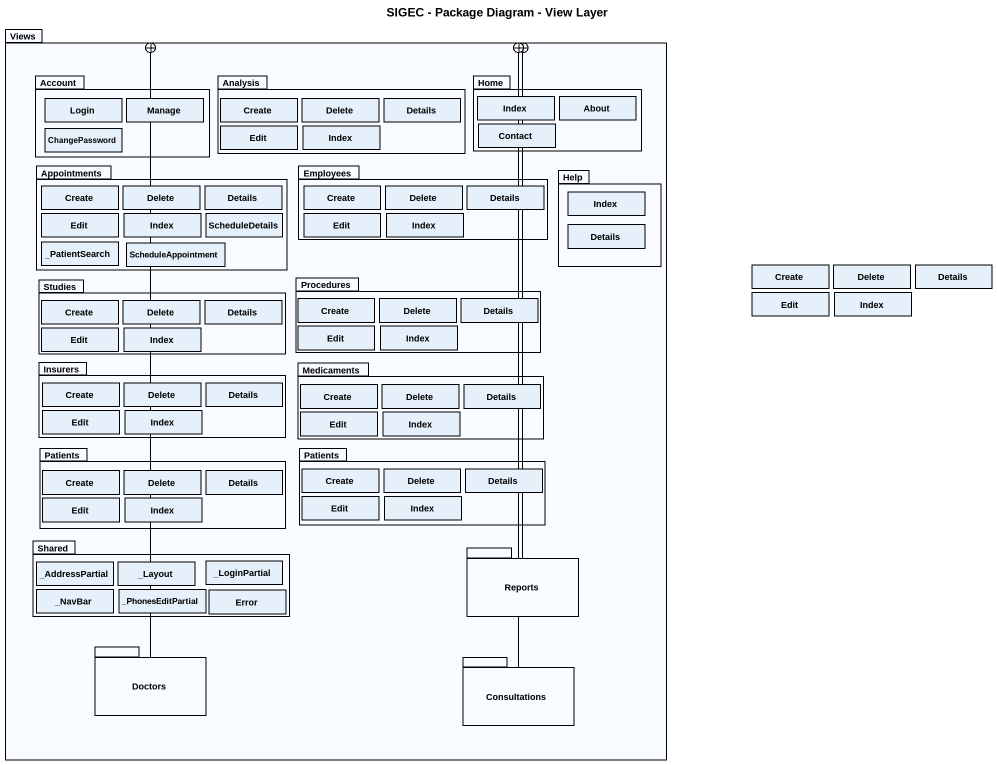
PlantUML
@startuml
title SIGEC - Package Diagram - View Layer
hide circle
hide empty members
package Views {
  package Account {
    class Login
    class Manage
    class ChangePassword
  }
  package Analysis {
    class "Create" as Create_
    class Delete
    class Details
    class Edit
    class "Index" as Index_2
  }
  package Home {
    class Index
    class About
    class Contact
  }
  package Appointments {
    class "Create" as Create__2
    class "Delete" as Delete_2
    class "Details" as Details_2
    class "Edit" as Edit_2
    class "Index" as Index_4
    class ScheduleDetails
    class "_PatientSearch" as PatientSearch
    class ScheduleAppointment
  }
  package Employees {
    class "Create" as Create__3
    class "Delete" as Delete_3
    class "Details" as Details_3
    class "Edit" as Edit_3
    class "Index" as Index_5
  }
  package Help {
    class "Index" as Index_3
    class "Details" as Details_4
  }
  package Studies {
    class "Create" as Create__5
    class "Delete" as Delete_5
    class "Details" as Details_6
    class "Edit" as Edit_5
    class "Index" as Index_7
  }
  package Procedures {
    class "Create" as Create__6
    class "Delete" as Delete_6
    class "Details" as Details_7
    class "Edit" as Edit_6
    class "Index" as Index_8
  }
  package Insurers {
    class "Create" as Create__7
    class "Delete" as Delete_7
    class "Details" as Details_8
    class "Edit" as Edit_7
    class "Index" as Index_9
  }
  package Medicaments {
    class "Create" as Create__8
    class "Delete" as Delete_8
    class "Details" as Details_9
    class "Edit" as Edit_8
    class "Index" as Index_10
  }
  package Patients {
    class "Create" as Create__9
    class "Edit" as Edit_9
    class "Delete" as Delete_9
    class "Index" as Index_11
    class "Details" as Details_10
  }
  package "Patients" as Patients_2 {
    class "Create" as Create__10
    class "Edit" as Edit_10
    class "Delete" as Delete_10
    class "Index" as Index_12
    class "Details" as Details_11
  }
  package Shared {
    class "_AddressPartial" as AddressPartial
    class "_Layout" as Layout
    class "_LoginPartial" as LoginPartial
    class "_NavBar" as NavBar
    class "_PhonesEditPartial" as PhonesEditPartial
    class Error
  }
  package Reports {
  }
  package Doctors {
  }
  package Consultations {
  }
}
class "Create" as Create__4
class "Delete" as Delete_4
class "Details" as Details_5
class "Edit" as Edit_4
class "Index" as Index_6
Reports -up-+ Views
Doctors -up-+ Views
Consultations -up-+ Views
@enduml
